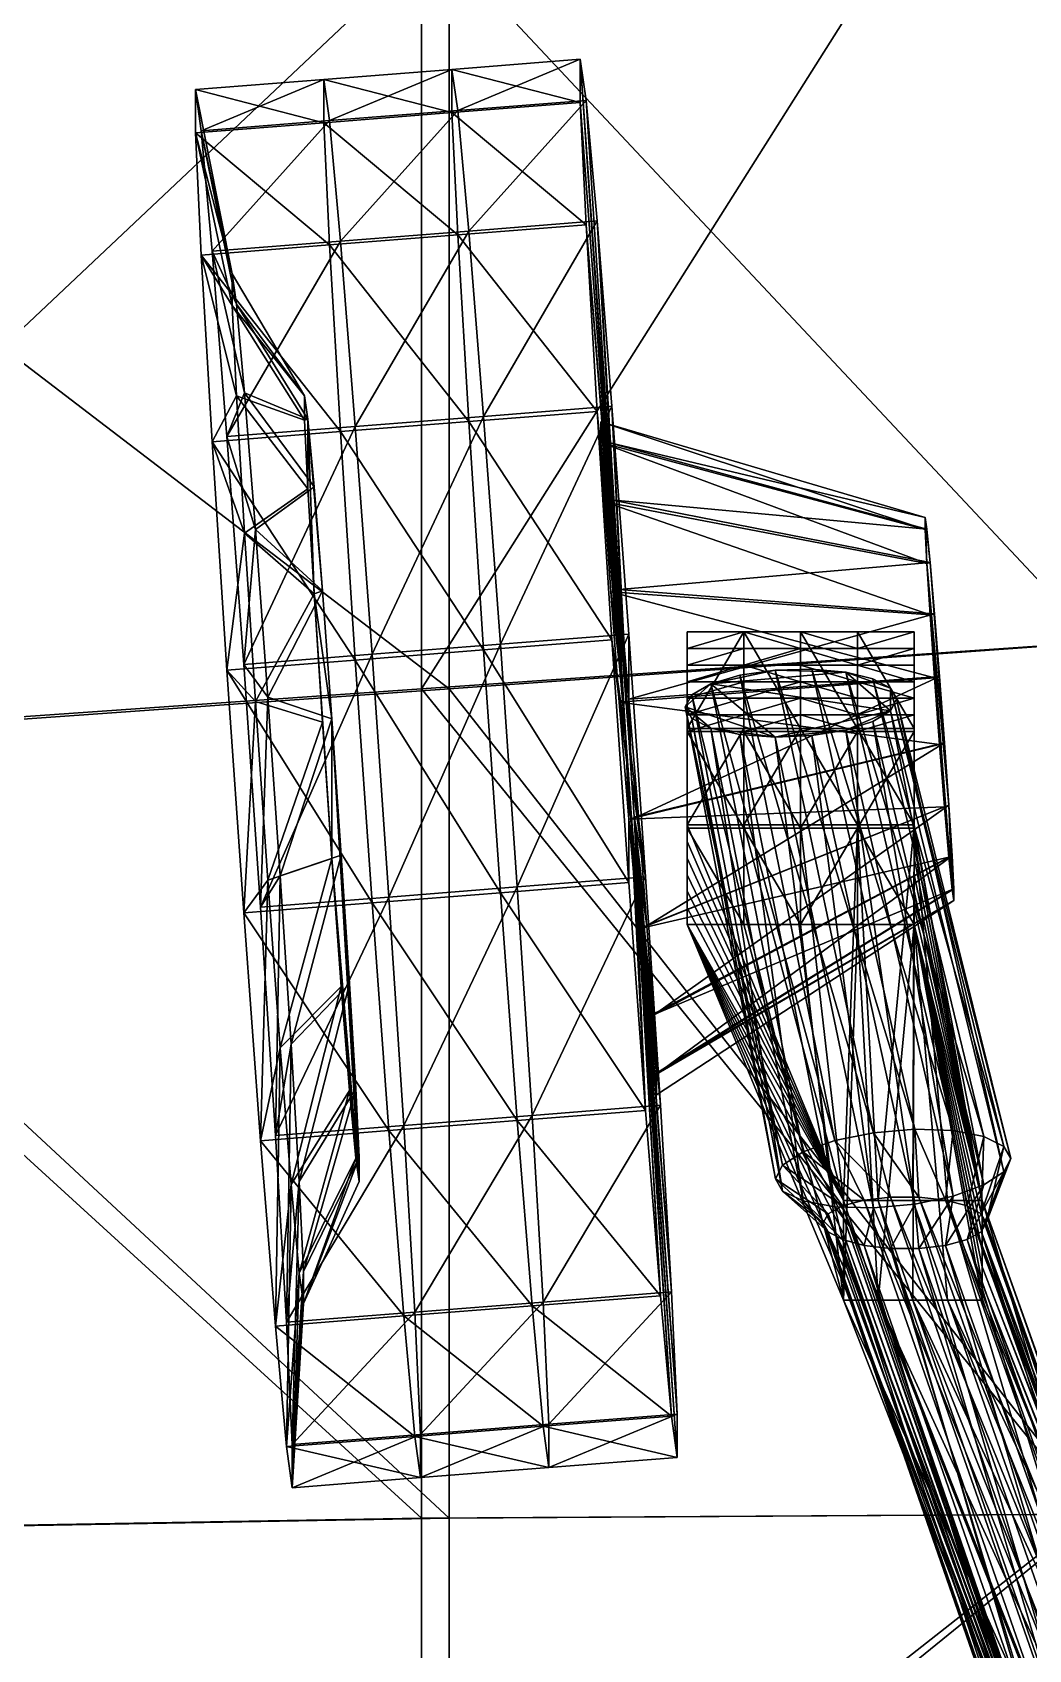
# Model space of a CAD drawing. Header units: centimetres. Extents: x -517 to 535, y -790 to 155.
# Drawn here: x -117.3 to -75.7, y -473.5 to -405.9 of the extents above; entities that cross this region are included whole.
import ezdxf

# ---------------------------------------------------------------- set-up
doc = ezdxf.new("R2010")
doc.units = ezdxf.units.CM
doc.layers.get('0').update_dxf_attribs({"color": 194, "true_color": 0x551cb1})

msp = doc.modelspace()

# ---------------------------------------------------------------- meshes
at = {"color": 176, "true_color": 0x080888}
mesh = msp.add_polyface(dxfattribs=at)
corners = [(-67.45, -354.167, 150.301), (-67.45, -349.421, 152.216), (-35.102, -347.927, 146.214), (-67.45, -349.352, 152.369), (-35.102, -347.805, 146.491), (-67.451, -349.282, 152.518), (-67.454, -353.958, 153.72), (-35.108, -352.255, 148.203), (-74.994, -392.041, 139.059), (-67.451, -368.27, 144.867), (-35.105, -365.849, 142.514), (-35.102, -352.438, 145.22), (-78.217, -349.991, 154.265), (-78.218, -354.805, 152.056), (-78.218, -369.126, 145.724), (-83.934, -384.472, 140.056), (-67.461, -368.128, 157.032), (-78.226, -354.6, 155.526), (-78.22, -349.856, 154.527), (-35.125, -365.729, 153.063), (-74.357, -390.519, 161.024), (-35.141, -389.271, 157.608), (-74.917, -392.111, 160.321), (-35.224, -390.824, 156.917), (-50.063, -392.554, 178.869), (-50.925, -392.508, 189.99), (-49.083, -350.666, 192.226), (-48.249, -350.735, 181.371), (-47.528, -392.554, 170.491), (-50.063, -392.37, 207.372), (-48.598, -392.466, 222.923), (-46.605, -355.062, 227.101), (-48.249, -350.459, 208.812), (-48.314, -416.595, 225.821), (-48.325, -367.034, 225.821), (-48.141, -367.068, 225.83), (-48.49, -416.601, 225.856), (-48.501, -367.018, 225.857), (-48.652, -416.606, 225.932), (-48.663, -367.018, 225.934), (-48.795, -416.611, 226.045), (-48.805, -367.034, 226.048), (-48.912, -416.616, 226.19), (-48.922, -367.066, 226.194), (-49, -416.62, 226.363), (-49.008, -367.112, 226.368), (-49.051, -416.623, 226.56)]
mesh.append_faces([[corners[k] for k in face] for face in [(0, 1, 2, 0), (1, 3, 4, 1), (3, 5, 4, 3), (5, 6, 7, 5), (8, 9, 10, 8), (9, 0, 11, 9), (3, 1, 12, 3), (1, 0, 13, 1), (0, 9, 14, 0), (9, 8, 15, 9), (16, 6, 17, 16), (6, 5, 18, 6), (5, 3, 12, 5), (16, 19, 7, 16), (7, 6, 16, 7), (16, 20, 21, 16), (20, 22, 23, 20), (24, 25, 26, 24), (26, 27, 24, 26), (28, 24, 27, 28), (29, 30, 31, 29), (25, 29, 32, 25), (32, 26, 25, 32), (33, 34, 35, 33), (34, 33, 36, 34), (36, 37, 34, 36), (37, 36, 38, 37), (38, 39, 37, 38), (39, 38, 40, 39), (40, 41, 39, 40), (41, 40, 42, 41), (42, 43, 41, 42), (43, 42, 44, 43), (44, 45, 43, 44), (45, 44, 46, 45)]], dxfattribs={"vtx3": -1, "color": 176})
mesh = msp.add_polyface(dxfattribs=at)
corners = [(-101.104, -433.361, 139.715), (-101.099, -402.584, 139.746), (-74.994, -392.041, 139.059), (-73.173, -431.417, 138.271), (-73.173, -467.828, 138.271), (-101.065, -387.587, 141.926), (-101.059, -373.17, 147.944), (-83.917, -370.175, 146.333), (-88.367, -381.587, 142.195), (-72.892, -467.828, 161.974), (-72.892, -431.418, 161.974), (-99.939, -433.361, 164.244), (-74.745, -393.493, 161.316), (-76.334, -392.653, 161.467), (-99.941, -402.578, 164.211), (-134.599, -406.872, 167.497), (-99.934, -373.005, 160.13), (-99.948, -387.515, 163.05), (-87.888, -381.499, 161.198), (-134.594, -378.411, 163.122), (-83.934, -384.472, 140.056), (-78.218, -369.126, 145.724), (-67.451, -368.27, 144.867), (-101.082, -392.359, 139.838), (-99.947, -393.901, 164.127), (-134.604, -398.735, 167.414), (-83.892, -386.167, 161.677), (-99.948, -390.794, 163.772), (-85.05, -383.461, 161.45), (-83.156, -382.953, 161.262), (-74.357, -390.519, 161.024), (-67.461, -368.128, 157.032), (-78.237, -368.978, 158.293), (-74.917, -392.111, 160.321), (-83.768, -384.524, 160.604), (-100.024, -392.455, 163.142)]
mesh.append_faces([[corners[k] for k in face] for face in [(0, 1, 2, 0), (2, 3, 0, 2), (4, 0, 3, 4), (5, 6, 7, 5), (7, 8, 5, 7), (9, 10, 11, 9), (12, 13, 14, 12), (10, 12, 14, 10), (10, 14, 11, 10), (11, 14, 15, 11), (16, 17, 18, 16), (17, 16, 19, 17), (20, 21, 22, 20), (23, 20, 2, 23), (2, 1, 23, 2), (20, 23, 5, 20), (5, 8, 20, 5), (14, 24, 25, 14), (26, 24, 14, 26), (14, 13, 26, 14), (18, 17, 27, 18), (27, 28, 18, 27), (29, 30, 31, 29), (18, 28, 29, 18), (18, 29, 32, 18), (12, 33, 13, 12), (26, 13, 33, 26), (33, 34, 26, 33), (26, 34, 35, 26), (35, 24, 26, 35), (34, 28, 27, 34), (27, 35, 34, 27), (33, 30, 29, 33), (29, 34, 33, 29), (28, 34, 29, 28)]], dxfattribs={"vtx3": -1, "color": 176})
mesh = msp.add_polyface(dxfattribs=at)
corners = [(-196.34, -439.013, 150.825), (-196.335, -412.474, 150.857), (-136.34, -406.876, 143.777), (-136.345, -435.814, 143.746), (-101.099, -402.584, 139.746), (-101.104, -433.361, 139.715), (-134.599, -406.872, 167.497), (-134.597, -435.814, 167.53), (-99.939, -433.361, 164.244), (-193.701, -412.335, 172.886), (-194.186, -438.936, 172.92), (-136.324, -397.263, 143.871), (-101.082, -392.359, 139.838), (-136.307, -392.616, 145.796), (-196.319, -403.658, 150.951), (-196.302, -399.481, 152.585), (-134.604, -398.735, 167.414), (-193.707, -404.981, 172.805), (-195.182, -399.437, 171.687), (-195.182, -402.217, 172.503), (-134.605, -395.791, 167.047), (-134.606, -392.551, 166.263), (-99.941, -402.578, 164.211), (-195.244, -403.944, 172.066), (-195.252, -403.794, 171.957), (-196.655, -405.297, 173.072), (-134.679, -397.368, 166.429), (-99.947, -393.901, 164.127), (-100.024, -392.455, 163.142), (-195.749, -439.014, 172.077), (-195.749, -469.406, 172.077), (-195.264, -412.477, 172.045), (-195.268, -405.148, 171.964)]
mesh.append_faces([[corners[k] for k in face] for face in [(0, 1, 2, 0), (2, 3, 0, 2), (4, 5, 3, 4), (3, 2, 4, 3), (6, 7, 8, 6), (7, 6, 9, 7), (9, 10, 7, 9), (11, 12, 4, 11), (4, 2, 11, 4), (12, 11, 13, 12), (14, 11, 2, 14), (2, 1, 14, 2), (11, 14, 15, 11), (15, 13, 11, 15), (6, 16, 17, 6), (17, 9, 6, 17), (18, 19, 20, 18), (20, 21, 18, 20), (16, 6, 22, 16), (23, 24, 25, 23), (16, 26, 24, 16), (17, 24, 23, 17), (16, 24, 17, 16), (26, 20, 19, 26), (19, 24, 26, 19), (26, 16, 27, 26), (27, 28, 26, 27), (20, 26, 28, 20), (10, 29, 30, 10), (29, 10, 9, 29), (9, 31, 29, 9), (31, 9, 17, 31), (17, 32, 31, 17), (23, 32, 17, 23)]], dxfattribs={"vtx3": -1, "color": 176})
at = {"color": 251, "true_color": 0x565656}
mesh = msp.add_polyface(dxfattribs=at)
corners = [(-104.482, -414.663, 129.074), (-103.864, -422.402, 135.632), (-109.223, -422.824, 135.708), (-99.122, -414.241, 128.998), (-98.505, -421.979, 135.556), (-104.94, -409.63, 120.257), (-99.581, -409.208, 120.181), (-105.184, -407.912, 110.244), (-99.825, -407.49, 110.168), (-105.184, -409.714, 100.243), (-99.825, -409.292, 100.166), (-104.94, -414.82, 91.459), (-99.581, -414.398, 91.383), (-104.482, -422.613, 84.953), (-99.122, -422.191, 84.877), (-93.763, -413.818, 128.922), (-93.145, -421.557, 135.48), (-94.222, -408.786, 120.105), (-94.466, -407.067, 110.092), (-94.466, -408.87, 100.09), (-94.222, -413.975, 91.307), (-93.763, -421.769, 84.801), (-92.562, -433.777, 114.458), (-92.743, -431.622, 111.863), (-92.784, -431.636, 108.484), (-92.743, -432.498, 107.002), (-93.462, -423.035, 114.99), (-93.603, -422.203, 110.152), (-80.066, -426.205, 109.803), (-93.603, -423.074, 105.318), (-80.066, -426.703, 107.041), (-93.462, -425.543, 101.074), (-79.992, -428.118, 104.62)]
mesh.append_faces([[corners[k] for k in face] for face in [(0, 1, 2, 0), (1, 0, 3, 1), (3, 4, 1, 3), (0, 5, 6, 0), (6, 3, 0, 6), (5, 7, 8, 5), (8, 6, 5, 8), (7, 9, 10, 7), (10, 8, 7, 10), (9, 11, 12, 9), (12, 10, 9, 12), (11, 13, 14, 11), (14, 12, 11, 14), (4, 3, 15, 4), (15, 16, 4, 15), (3, 6, 17, 3), (17, 15, 3, 17), (6, 8, 18, 6), (18, 17, 6, 18), (8, 10, 19, 8), (19, 18, 8, 19), (10, 12, 20, 10), (20, 19, 10, 20), (12, 14, 21, 12), (21, 20, 12, 21), (15, 22, 16, 15), (15, 17, 23, 15), (18, 23, 17, 18), (18, 19, 24, 18), (20, 24, 19, 20), (21, 25, 20, 21), (26, 27, 28, 26), (27, 29, 30, 27), (29, 31, 32, 29), (27, 26, 23, 27), (27, 24, 29, 27)]], dxfattribs={"vtx3": -1, "color": 251})
mesh = msp.add_polyface(dxfattribs=at)
corners = [(-90.009, -431.671, 108.195), (-90.009, -435.008, 114.137), (-90.009, -435.701, 113.621), (-92.443, -431.069, 138.987), (-91.74, -441.207, 139.021), (-97.1, -441.63, 139.097), (-93.145, -421.557, 135.48), (-97.802, -431.492, 139.063), (-92.443, -441.448, 81.391), (-93.145, -431.31, 81.357), (-98.505, -431.732, 81.433), (-92.443, -435.383, 115.05), (-92.324, -437.094, 115.055), (-92.562, -433.777, 114.458), (-93.763, -413.818, 128.922), (-92.666, -432.471, 113.351), (-92.743, -431.622, 111.863), (-94.466, -407.067, 110.092), (-92.784, -431.332, 110.173), (-92.784, -431.636, 108.484), (-94.222, -413.975, 91.307), (-92.743, -432.498, 107.002), (-93.763, -421.769, 84.801), (-92.666, -433.813, 105.904), (-92.562, -435.423, 105.322), (-92.443, -437.135, 105.328), (-92.439, -433.795, 124.083), (-92.037, -438.676, 124.084), (-92.843, -429.207, 122.403), (-93.198, -425.468, 119.245), (-93.462, -423.035, 114.99), (-93.603, -422.203, 110.152), (-93.462, -425.543, 101.074), (-93.603, -423.074, 105.318), (-93.198, -429.308, 97.936), (-92.843, -433.914, 96.281), (-92.439, -438.799, 96.309)]
mesh.append_faces([[corners[k] for k in face] for face in [(0, 1, 2, 0), (3, 4, 5, 3), (6, 3, 7, 6), (8, 9, 10, 8), (4, 3, 11, 4), (11, 12, 4, 11), (11, 6, 13, 11), (6, 11, 3, 6), (13, 14, 15, 13), (16, 15, 14, 16), (16, 17, 18, 16), (19, 18, 17, 19), (19, 20, 21, 19), (21, 22, 23, 21), (22, 9, 24, 22), (24, 23, 22, 24), (9, 8, 25, 9), (25, 24, 9, 25), (12, 11, 26, 12), (26, 27, 12, 26), (11, 13, 28, 11), (28, 26, 11, 28), (13, 15, 29, 13), (29, 28, 13, 29), (15, 16, 30, 15), (30, 29, 15, 30), (16, 18, 31, 16), (19, 31, 18, 19), (19, 21, 32, 19), (32, 33, 19, 32), (21, 23, 34, 21), (34, 32, 21, 34), (23, 24, 35, 23), (35, 34, 23, 35), (24, 25, 36, 24), (36, 35, 24, 36)]], dxfattribs={"vtx3": -1, "color": 251})
mesh = msp.add_polyface(dxfattribs=at)
corners = [(-109.223, -422.824, 135.708), (-109.841, -415.085, 129.151), (-104.482, -414.663, 129.074), (-110.299, -410.053, 120.333), (-104.94, -409.63, 120.257), (-110.543, -408.334, 110.32), (-105.184, -407.912, 110.244), (-110.543, -410.136, 100.319), (-105.184, -409.714, 100.243), (-110.299, -415.242, 91.535), (-104.94, -414.82, 91.459), (-109.841, -423.036, 85.029), (-104.482, -422.613, 84.953), (-105.843, -422.093, 115.988), (-105.843, -425.008, 99.81), (-105.98, -422.14, 104.744), (-105.98, -421.127, 110.363), (-105.585, -424.92, 120.941), (-105.238, -429.267, 124.624), (-108.824, -421.116, 96.513), (-108.486, -426.855, 91.722), (-109.004, -417.356, 102.981), (-109.004, -416.029, 110.346), (-108.824, -417.295, 117.719), (-108.486, -421.001, 124.212), (-108.031, -426.699, 129.041)]
mesh.append_faces([[corners[k] for k in face] for face in [(0, 1, 2, 0), (1, 3, 4, 1), (4, 2, 1, 4), (3, 5, 6, 3), (6, 4, 3, 6), (5, 7, 8, 5), (8, 6, 5, 8), (7, 9, 10, 7), (10, 8, 7, 10), (9, 11, 12, 9), (12, 10, 9, 12), (13, 14, 15, 13), (15, 16, 13, 15), (13, 17, 18, 13), (11, 9, 19, 11), (19, 20, 11, 19), (9, 7, 21, 9), (21, 19, 9, 21), (7, 5, 22, 7), (22, 21, 7, 22), (22, 3, 23, 22), (3, 22, 5, 3), (23, 1, 24, 23), (1, 23, 3, 1), (24, 0, 25, 24), (0, 24, 1, 0), (20, 19, 14, 20), (19, 21, 15, 19), (15, 14, 19, 15), (21, 22, 16, 21), (16, 15, 21, 16), (16, 23, 13, 16), (23, 16, 22, 23), (13, 24, 17, 13), (24, 13, 23, 24), (25, 17, 24, 25)]], dxfattribs={"vtx3": -1, "color": 251})
mesh = msp.add_polyface(dxfattribs=at)
corners = [(-107.818, -442.474, 139.249), (-108.52, -432.336, 139.215), (-103.161, -431.914, 139.139), (-102.459, -442.052, 139.173), (-109.223, -422.824, 135.708), (-103.864, -422.402, 135.632), (-109.841, -423.036, 85.029), (-109.223, -432.577, 81.585), (-103.864, -432.155, 81.509), (-104.482, -422.613, 84.953), (-108.52, -442.715, 81.619), (-103.161, -442.293, 81.543), (-97.802, -431.492, 139.063), (-97.1, -441.63, 139.097), (-98.505, -421.979, 135.556), (-98.505, -431.732, 81.433), (-99.122, -422.191, 84.877), (-97.802, -441.87, 81.467), (-92.443, -431.069, 138.987), (-93.145, -421.557, 135.48), (-93.145, -431.31, 81.357), (-93.763, -421.769, 84.801), (-92.443, -441.448, 81.391), (-104.844, -434.61, 126.594), (-105.585, -429.386, 96.156), (-105.238, -429.267, 124.624), (-104.844, -440.441, 94.24), (-105.843, -422.093, 115.988), (-105.843, -425.008, 99.81), (-105.238, -434.746, 94.221), (-108.486, -426.855, 91.722), (-108.031, -433.881, 89.186), (-108.031, -426.699, 129.041), (-107.514, -433.704, 131.624), (-105.585, -424.92, 120.941)]
mesh.append_faces([[corners[k] for k in face] for face in [(0, 1, 2, 0), (2, 3, 0, 2), (1, 4, 5, 1), (5, 2, 1, 5), (6, 7, 8, 6), (8, 9, 6, 8), (7, 10, 11, 7), (11, 8, 7, 11), (3, 2, 12, 3), (12, 13, 3, 12), (2, 5, 14, 2), (14, 12, 2, 14), (9, 8, 15, 9), (15, 16, 9, 15), (8, 11, 17, 8), (17, 15, 8, 17), (13, 12, 18, 13), (12, 14, 19, 12), (16, 15, 20, 16), (20, 21, 16, 20), (15, 17, 22, 15), (23, 24, 25, 23), (26, 24, 23, 26), (24, 27, 25, 24), (24, 28, 27, 24), (29, 24, 26, 29), (7, 6, 30, 7), (30, 31, 7, 30), (32, 1, 33, 32), (1, 32, 4, 1), (31, 30, 24, 31), (24, 29, 31, 24), (28, 24, 30, 28), (34, 32, 25, 34), (25, 33, 23, 25), (33, 25, 32, 33)]], dxfattribs={"vtx3": -1, "color": 251})
mesh = msp.add_polyface(dxfattribs=at)
corners = [(-81.519, -434.276, 107.7), (-81.268, -433.795, 109.09), (-81.519, -433.333, 110.486), (-82.248, -432.939, 111.734), (-83.382, -432.661, 112.691), (-89.009, -433.144, 111.921), (-80.523, -431.671, 108.195), (-80.523, -435.008, 114.137), (-80.523, -430.978, 108.71), (-80.523, -432.365, 107.68), (-80.523, -435.701, 113.621), (-80.523, -433.059, 107.165), (-80.523, -436.395, 113.106), (-82.894, -431.671, 108.195), (-82.894, -430.978, 108.71), (-85.266, -430.978, 108.71), (-82.894, -432.365, 107.68), (-85.266, -431.671, 108.195), (-82.894, -433.059, 107.165), (-85.266, -432.365, 107.68), (-82.894, -433.752, 106.649), (-85.266, -433.059, 107.165), (-80.523, -433.752, 106.649), (-82.894, -434.446, 106.134), (-82.894, -435.008, 114.137), (-79.461, -432.84, 117.724), (-79.67, -430.223, 116.781), (-79.855, -428.083, 114.99), (-79.992, -426.686, 112.566), (-80.066, -426.205, 109.803), (-80.066, -426.703, 107.041), (-79.992, -428.118, 104.62), (-79.07, -438.213, 116.755), (-79.855, -430.273, 102.836), (-79.67, -432.904, 101.905), (-92.439, -433.795, 124.083), (-92.843, -429.207, 122.403), (-93.198, -425.468, 119.245), (-93.462, -423.035, 114.99), (-93.603, -422.203, 110.152), (-93.603, -423.074, 105.318), (-93.462, -425.543, 101.074), (-93.198, -429.308, 97.936)]
mesh.append_faces([[corners[k] for k in face] for face in [(0, 1, 2, 0), (2, 3, 4, 2), (0, 2, 4, 0), (0, 4, 5, 0), (6, 7, 8, 6), (9, 10, 6, 9), (11, 12, 9, 11), (13, 14, 15, 13), (16, 13, 17, 16), (18, 16, 19, 18), (20, 18, 21, 20), (8, 13, 6, 8), (13, 8, 14, 13), (6, 16, 9, 6), (16, 6, 13, 16), (16, 18, 11, 16), (11, 9, 16, 11), (18, 20, 22, 18), (22, 11, 18, 22), (23, 22, 20, 23), (24, 15, 14, 24), (7, 14, 8, 7), (14, 7, 24, 14), (25, 26, 27, 25), (27, 28, 29, 27), (29, 30, 31, 29), (27, 29, 31, 27), (32, 27, 31, 32), (31, 33, 34, 31), (26, 25, 35, 26), (27, 26, 36, 27), (28, 27, 37, 28), (29, 28, 38, 29), (30, 29, 39, 30), (31, 30, 40, 31), (33, 31, 41, 33), (34, 33, 42, 34)]], dxfattribs={"vtx3": -1, "color": 251})
mesh = msp.add_polyface(dxfattribs=at)
corners = [(-83.382, -432.661, 112.691), (-84.798, -432.533, 113.237), (-86.334, -432.576, 113.292), (-87.8, -432.787, 112.838), (-89.009, -433.144, 111.921), (-89.804, -433.603, 110.654), (-90.081, -434.107, 109.195), (-90.009, -435.008, 114.137), (-90.009, -431.671, 108.195), (-90.009, -430.978, 108.71), (-90.009, -435.701, 113.621), (-90.009, -432.365, 107.68), (-87.637, -430.978, 108.71), (-87.637, -431.671, 108.195), (-87.637, -432.365, 107.68), (-90.009, -433.059, 107.165), (-87.637, -433.059, 107.165), (-90.009, -433.752, 106.649), (-87.637, -433.752, 106.649), (-85.266, -431.671, 108.195), (-85.266, -430.978, 108.71), (-85.266, -432.365, 107.68), (-85.266, -433.059, 107.165), (-85.266, -433.752, 106.649), (-82.894, -431.671, 108.195), (-82.894, -432.365, 107.68), (-82.894, -433.059, 107.165), (-82.894, -433.752, 106.649), (-87.637, -435.008, 114.137), (-85.266, -435.008, 114.137), (-82.894, -435.008, 114.137), (-92.439, -433.795, 124.083), (-92.843, -429.207, 122.403), (-79.67, -430.223, 116.781), (-93.198, -425.468, 119.245), (-79.855, -428.083, 114.99), (-93.462, -423.035, 114.99), (-79.992, -426.686, 112.566), (-93.462, -425.543, 101.074), (-93.198, -429.308, 97.936), (-79.855, -430.273, 102.836), (-92.843, -433.914, 96.281), (-79.67, -432.904, 101.905)]
mesh.append_faces([[corners[k] for k in face] for face in [(0, 1, 2, 0), (2, 3, 4, 2), (0, 2, 4, 0), (4, 5, 6, 4), (7, 8, 9, 7), (10, 11, 8, 10), (12, 8, 13, 12), (8, 12, 9, 8), (13, 11, 14, 13), (11, 13, 8, 11), (14, 15, 16, 14), (15, 14, 11, 15), (16, 17, 18, 16), (17, 16, 15, 17), (12, 13, 19, 12), (19, 20, 12, 19), (19, 14, 21, 19), (14, 19, 13, 14), (14, 16, 22, 14), (22, 21, 14, 22), (22, 18, 23, 22), (18, 22, 16, 18), (20, 19, 24, 20), (19, 21, 25, 19), (21, 22, 26, 21), (22, 23, 27, 22), (7, 9, 12, 7), (12, 28, 7, 12), (29, 12, 20, 29), (12, 29, 28, 12), (20, 30, 29, 20), (31, 32, 33, 31), (32, 34, 35, 32), (34, 36, 37, 34), (38, 39, 40, 38), (39, 41, 42, 39)]], dxfattribs={"vtx3": -1, "color": 251})
mesh = msp.add_polyface(dxfattribs=at)
corners = [(-86.334, -432.576, 113.292), (-84.798, -432.533, 113.237), (-80.498, -451.748, 120.31), (-83.382, -432.661, 112.691), (-78.896, -451.807, 119.685), (-83.382, -435.081, 105.539), (-82.248, -434.721, 106.469), (-81.519, -434.276, 107.7), (-86.334, -435.378, 105.01), (-80.523, -435.008, 114.137), (-80.523, -431.671, 108.195), (-80.523, -435.701, 113.621), (-80.523, -432.365, 107.68), (-80.523, -436.395, 113.106), (-80.523, -433.059, 107.165), (-80.523, -437.089, 112.591), (-80.523, -433.752, 106.649), (-80.523, -437.782, 112.076), (-80.523, -434.446, 106.134), (-80.523, -438.476, 111.561), (-80.523, -435.139, 105.619), (-80.523, -439.732, 119.048), (-80.523, -440.425, 118.533), (-85.266, -433.752, 106.649), (-85.266, -434.446, 106.134), (-82.894, -434.446, 106.134), (-82.894, -433.752, 106.649), (-85.266, -435.139, 105.619), (-82.894, -435.139, 105.619), (-85.266, -439.17, 111.046), (-82.894, -439.17, 111.046), (-80.523, -439.17, 111.046), (-82.894, -439.038, 119.563), (-85.266, -435.008, 114.137), (-82.894, -435.008, 114.137), (-85.266, -439.038, 119.563), (-80.523, -439.038, 119.563), (-79.07, -438.213, 116.755), (-79.252, -435.615, 117.713), (-79.461, -432.84, 117.724), (-79.855, -428.083, 114.99), (-78.935, -441.741, 107.128), (-79.992, -428.118, 104.62), (-79.67, -432.904, 101.905), (-79.461, -435.685, 101.934), (-79.252, -438.281, 102.913), (-92.037, -438.676, 124.084), (-92.843, -433.914, 96.281)]
mesh.append_faces([[corners[k] for k in face] for face in [(0, 1, 2, 0), (1, 3, 4, 1), (5, 6, 7, 5), (8, 5, 7, 8), (9, 10, 11, 9), (11, 12, 13, 11), (13, 14, 15, 13), (15, 16, 17, 15), (16, 15, 14, 16), (17, 18, 19, 17), (18, 17, 16, 18), (20, 19, 18, 20), (9, 11, 21, 9), (11, 13, 22, 11), (23, 24, 25, 23), (25, 26, 23, 25), (24, 27, 28, 24), (28, 25, 24, 28), (16, 25, 18, 16), (18, 28, 20, 18), (28, 18, 25, 28), (28, 29, 30, 28), (29, 28, 27, 29), (20, 30, 31, 20), (30, 20, 28, 30), (32, 33, 34, 32), (33, 32, 35, 33), (36, 34, 9, 36), (34, 36, 32, 34), (37, 38, 39, 37), (37, 39, 40, 37), (41, 37, 42, 41), (41, 42, 43, 41), (44, 45, 43, 44), (39, 38, 46, 39), (44, 43, 47, 44)]], dxfattribs={"vtx3": -1, "color": 251})
at = {"color": 176, "true_color": 0x080888}
mesh = msp.add_polyface(dxfattribs=at)
corners = [(-101.162, -508.719, 140.318), (-101.335, -534.797, 142.127), (-136.542, -533.979, 145.973), (-136.394, -508.514, 144.303), (-73.227, -509.936, 138.852), (-101.104, -489.781, 139.715), (-136.345, -489.781, 143.746), (-136.345, -468.606, 143.746), (-101.104, -467.993, 139.715), (-73.173, -467.828, 138.271), (-73.173, -490.382, 138.271), (-35.108, -492.185, 138.953), (-35.108, -468.375, 138.953), (-136.345, -435.814, 143.746), (-101.104, -433.361, 139.715), (-99.988, -534.797, 163.334), (-99.951, -508.719, 164.016), (-134.602, -508.514, 167.28), (-134.617, -533.979, 166.529), (-99.939, -489.781, 164.244), (-72.905, -509.934, 161.753), (-72.892, -490.382, 161.974), (-72.892, -467.828, 161.974), (-99.939, -467.993, 164.244), (-134.597, -468.606, 167.53), (-135.083, -489.781, 167.53), (-99.939, -433.361, 164.244), (-134.597, -435.814, 167.53), (-35.155, -513.38, 159.264), (-72.945, -537.34, 161.093), (-35.147, -492.183, 159.497), (-35.147, -468.374, 159.497), (-72.892, -431.418, 161.974)]
mesh.append_faces([[corners[k] for k in face] for face in [(0, 1, 2, 0), (2, 3, 0, 2), (1, 0, 4, 1), (5, 0, 3, 5), (3, 6, 5, 3), (7, 5, 6, 7), (5, 7, 8, 5), (5, 8, 9, 5), (9, 10, 5, 9), (0, 5, 10, 0), (10, 4, 0, 10), (4, 10, 11, 4), (10, 9, 12, 10), (13, 8, 7, 13), (8, 13, 14, 8), (14, 9, 8, 14), (15, 16, 17, 15), (17, 18, 15, 17), (19, 16, 20, 19), (20, 21, 19, 20), (22, 19, 21, 22), (19, 22, 23, 19), (19, 23, 24, 19), (24, 25, 19, 24), (16, 19, 25, 16), (25, 17, 16, 25), (26, 23, 22, 26), (23, 26, 27, 23), (27, 24, 23, 27), (28, 20, 29, 28), (21, 30, 31, 21), (31, 22, 21, 31), (30, 21, 20, 30), (20, 28, 30, 20), (31, 32, 22, 31)]], dxfattribs={"vtx3": -1, "color": 176})
at = {"color": 251, "true_color": 0x565656}
mesh = msp.add_polyface(dxfattribs=at)
corners = [(-97.1, -451.383, 84.974), (-97.802, -441.87, 81.467), (-103.161, -442.293, 81.543), (-101.841, -451.593, 135.729), (-102.459, -442.052, 139.173), (-97.1, -441.63, 139.097), (-96.482, -451.171, 135.653), (-91.74, -450.96, 84.898), (-92.443, -441.448, 81.391), (-91.74, -441.207, 139.021), (-91.123, -450.749, 135.577), (-104.102, -445.665, 124.679), (-103.707, -452.911, 116.09), (-104.449, -440.305, 126.613), (-104.844, -434.61, 126.594), (-103.707, -453.924, 110.472), (-104.844, -440.441, 94.24), (-107.514, -441.347, 89.21), (-106.997, -448.352, 91.793), (-107.818, -452.227, 85.126), (-108.52, -442.715, 81.619), (-109.223, -432.577, 81.585), (-108.031, -433.881, 89.186), (-107.514, -433.704, 131.624), (-107.818, -442.474, 139.249), (-106.997, -441.17, 131.649), (-108.52, -432.336, 139.215), (-107.2, -452.015, 135.805), (-106.542, -448.196, 129.113), (-104.449, -445.784, 96.21), (-105.238, -434.746, 94.221), (-92.443, -437.135, 105.328), (-92.324, -438.74, 105.92), (-92.22, -440.046, 107.027), (-92.22, -438.704, 114.474), (-92.324, -437.094, 115.055), (-92.037, -443.374, 98.011), (-92.439, -438.799, 96.309), (-91.684, -447.087, 101.178), (-92.143, -440.896, 108.515), (-91.422, -449.495, 105.425), (-92.102, -440.882, 111.893), (-92.143, -440.02, 113.376), (-91.422, -447, 119.274), (-91.684, -443.261, 122.412), (-92.037, -438.676, 124.084)]
mesh.append_faces([[corners[k] for k in face] for face in [(0, 1, 2, 0), (3, 4, 5, 3), (5, 6, 3, 5), (1, 0, 7, 1), (7, 8, 1, 7), (6, 5, 9, 6), (9, 10, 6, 9), (11, 12, 13, 11), (14, 13, 15, 14), (16, 14, 15, 16), (17, 18, 19, 17), (20, 21, 22, 20), (22, 17, 20, 22), (23, 24, 25, 23), (24, 23, 26, 24), (25, 27, 28, 25), (18, 17, 16, 18), (16, 29, 18, 16), (17, 22, 30, 17), (30, 16, 17, 30), (14, 25, 13, 14), (25, 14, 23, 25), (13, 28, 11, 13), (28, 13, 25, 28), (31, 7, 32, 31), (7, 31, 8, 7), (33, 32, 7, 33), (34, 9, 35, 34), (31, 32, 36, 31), (36, 37, 31, 36), (32, 33, 38, 32), (33, 39, 40, 33), (41, 42, 43, 41), (42, 34, 44, 42), (34, 35, 45, 34), (45, 44, 34, 45)]], dxfattribs={"vtx3": -1, "color": 251})
mesh = msp.add_polyface(dxfattribs=at)
corners = [(-87.8, -432.787, 112.838), (-86.334, -432.576, 113.292), (-82.219, -451.892, 120.378), (-89.009, -434.997, 106.445), (-87.8, -435.27, 105.5), (-86.334, -435.378, 105.01), (-84.798, -435.311, 105.028), (-83.382, -435.081, 105.539), (-81.519, -434.276, 107.7), (-89.009, -433.144, 111.921), (-90.081, -434.107, 109.195), (-89.804, -434.593, 107.73), (-90.009, -432.365, 107.68), (-90.009, -435.701, 113.621), (-90.009, -436.395, 113.106), (-90.009, -433.059, 107.165), (-90.009, -437.089, 112.591), (-90.009, -433.752, 106.649), (-90.009, -437.782, 112.076), (-90.009, -434.446, 106.134), (-90.009, -438.476, 111.561), (-90.009, -435.139, 105.619), (-90.009, -439.17, 111.046), (-90.009, -435.008, 114.137), (-90.009, -439.038, 119.563), (-90.009, -439.732, 119.048), (-87.637, -433.752, 106.649), (-87.637, -434.446, 106.134), (-87.637, -435.139, 105.619), (-85.266, -433.752, 106.649), (-85.266, -434.446, 106.134), (-85.266, -435.139, 105.619), (-87.637, -439.17, 111.046), (-85.266, -439.17, 111.046), (-87.637, -435.008, 114.137), (-87.637, -439.038, 119.563), (-85.266, -435.008, 114.137), (-85.266, -439.038, 119.563), (-92.037, -438.676, 124.084), (-92.439, -433.795, 124.083), (-79.461, -432.84, 117.724), (-92.843, -433.914, 96.281), (-92.439, -438.799, 96.309), (-79.461, -435.685, 101.934)]
mesh.append_faces([[corners[k] for k in face] for face in [(0, 1, 2, 0), (3, 4, 5, 3), (5, 6, 7, 5), (5, 8, 9, 5), (5, 9, 10, 5), (3, 5, 10, 3), (11, 3, 10, 11), (12, 13, 14, 12), (15, 14, 16, 15), (14, 15, 12, 14), (17, 16, 18, 17), (16, 17, 15, 16), (19, 18, 20, 19), (18, 19, 17, 18), (21, 20, 22, 21), (20, 21, 19, 20), (23, 24, 25, 23), (25, 13, 23, 25), (26, 19, 27, 26), (19, 26, 17, 19), (27, 21, 28, 27), (21, 27, 19, 21), (29, 27, 30, 29), (27, 29, 26, 27), (30, 28, 31, 30), (28, 30, 27, 28), (21, 22, 32, 21), (32, 28, 21, 32), (28, 32, 33, 28), (33, 31, 28, 33), (24, 23, 34, 24), (34, 35, 24, 34), (35, 34, 36, 35), (36, 37, 35, 36), (38, 39, 40, 38), (41, 42, 43, 41)]], dxfattribs={"vtx3": -1, "color": 251})
mesh = msp.add_polyface(dxfattribs=at)
corners = [(-83.382, -432.661, 112.691), (-82.248, -432.939, 111.734), (-77.609, -452.057, 118.591), (-81.519, -433.333, 110.486), (-76.779, -452.463, 117.166), (-81.268, -433.795, 109.09), (-76.493, -452.974, 115.579), (-81.519, -434.276, 107.7), (-76.779, -453.531, 114.008), (-82.248, -434.721, 106.469), (-77.609, -454.074, 112.629), (-83.382, -435.081, 105.539), (-78.896, -454.54, 111.608), (-84.798, -435.311, 105.028), (-80.498, -454.873, 111.076), (-86.334, -435.378, 105.01), (-82.219, -455.028, 111.109), (-87.8, -435.27, 105.5), (-83.843, -454.982, 111.711), (-80.523, -438.476, 111.561), (-80.523, -435.139, 105.619), (-80.523, -439.17, 111.046), (-80.523, -439.732, 119.048), (-80.523, -439.038, 119.563), (-80.523, -435.008, 114.137), (-80.523, -440.425, 118.533), (-80.523, -435.701, 113.621), (-80.523, -437.089, 112.591), (-80.523, -441.119, 118.018), (-80.523, -436.395, 113.106), (-80.523, -437.782, 112.076), (-80.523, -441.812, 117.503), (-80.523, -442.506, 116.988), (-80.523, -443.2, 116.473), (-85.266, -443.2, 116.473), (-85.266, -439.17, 111.046), (-87.637, -439.17, 111.046), (-82.894, -439.17, 111.046), (-82.894, -443.2, 116.473), (-82.029, -454.724, 129.331), (-82.894, -439.038, 119.563), (-79.252, -438.281, 102.913), (-79.07, -440.382, 104.718), (-78.935, -441.741, 107.128), (-79.07, -438.213, 116.755), (-78.864, -442.201, 109.855), (-78.864, -441.711, 112.576), (-78.935, -440.328, 114.971), (-79.67, -432.904, 101.905), (-79.461, -435.685, 101.934), (-92.439, -438.799, 96.309), (-92.037, -443.374, 98.011), (-91.684, -447.087, 101.178), (-91.283, -449.448, 115.047), (-91.422, -447, 119.274), (-79.252, -435.615, 117.713), (-91.684, -443.261, 122.412)]
mesh.append_faces([[corners[k] for k in face] for face in [(0, 1, 2, 0), (1, 3, 4, 1), (3, 5, 6, 3), (5, 7, 8, 5), (7, 9, 10, 7), (9, 11, 12, 9), (11, 13, 14, 11), (13, 15, 16, 13), (15, 17, 18, 15), (19, 20, 21, 19), (22, 23, 24, 22), (25, 22, 26, 25), (25, 27, 28, 25), (27, 25, 29, 27), (27, 30, 31, 27), (31, 28, 27, 31), (30, 19, 32, 30), (32, 31, 30, 32), (19, 21, 33, 19), (33, 32, 19, 33), (34, 35, 36, 34), (37, 34, 38, 37), (34, 37, 35, 34), (37, 38, 33, 37), (33, 21, 37, 33), (23, 39, 40, 23), (41, 42, 43, 41), (44, 45, 46, 44), (46, 47, 44, 46), (43, 45, 44, 43), (41, 43, 48, 41), (41, 49, 50, 41), (42, 41, 51, 42), (43, 42, 52, 43), (47, 46, 53, 47), (44, 47, 54, 44), (55, 44, 56, 55)]], dxfattribs={"vtx3": -1, "color": 251})
mesh = msp.add_polyface(dxfattribs=at)
corners = [(-90.081, -434.107, 109.195), (-89.804, -433.603, 110.654), (-86.023, -453.246, 117.464), (-89.009, -433.144, 111.921), (-85.164, -452.692, 118.857), (-87.8, -432.787, 112.838), (-83.843, -452.221, 119.872), (-87.8, -435.27, 105.5), (-89.009, -434.997, 106.445), (-85.164, -454.741, 112.804), (-89.804, -434.593, 107.73), (-86.023, -454.335, 114.247), (-86.32, -453.816, 115.864), (-90.009, -435.701, 113.621), (-90.009, -439.732, 119.048), (-90.009, -440.425, 118.533), (-90.009, -436.395, 113.106), (-90.009, -441.119, 118.018), (-90.009, -437.089, 112.591), (-90.009, -441.812, 117.503), (-90.009, -437.782, 112.076), (-90.009, -442.506, 116.988), (-90.009, -438.476, 111.561), (-90.009, -443.2, 116.473), (-90.009, -439.17, 111.046), (-87.637, -443.2, 116.473), (-87.637, -439.17, 111.046), (-85.266, -443.2, 116.473), (-92.143, -440.896, 108.515), (-92.22, -440.046, 107.027), (-91.123, -458.699, 91.456), (-92.102, -441.186, 110.205), (-90.664, -463.731, 100.273), (-92.143, -440.02, 113.376), (-92.102, -440.882, 111.893), (-90.42, -463.648, 120.288), (-92.22, -438.704, 114.474), (-90.664, -458.542, 129.071), (-91.74, -441.207, 139.021), (-91.123, -450.749, 135.577), (-92.439, -438.799, 96.309), (-92.037, -443.374, 98.011), (-79.252, -438.281, 102.913), (-91.684, -447.087, 101.178), (-79.07, -440.382, 104.718), (-91.422, -449.495, 105.425), (-78.935, -441.741, 107.128), (-91.283, -449.448, 115.047), (-91.422, -447, 119.274), (-78.935, -440.328, 114.971), (-91.684, -443.261, 122.412), (-79.07, -438.213, 116.755), (-92.037, -438.676, 124.084), (-79.252, -435.615, 117.713), (-92.324, -438.74, 105.92), (-91.283, -450.314, 110.24)]
mesh.append_faces([[corners[k] for k in face] for face in [(0, 1, 2, 0), (1, 3, 4, 1), (3, 5, 6, 3), (7, 8, 9, 7), (8, 10, 11, 8), (10, 0, 12, 10), (13, 14, 15, 13), (15, 16, 13, 15), (16, 15, 17, 16), (17, 18, 16, 17), (18, 17, 19, 18), (19, 20, 18, 19), (20, 19, 21, 20), (21, 22, 20, 21), (22, 21, 23, 22), (23, 24, 22, 23), (24, 23, 25, 24), (25, 26, 24, 25), (26, 25, 27, 26), (28, 29, 30, 28), (31, 28, 32, 31), (33, 34, 35, 33), (36, 33, 37, 36), (38, 36, 39, 38), (40, 41, 42, 40), (41, 43, 44, 41), (43, 45, 46, 43), (47, 48, 49, 47), (48, 50, 51, 48), (50, 52, 53, 50), (43, 41, 54, 43), (45, 43, 29, 45), (28, 31, 55, 28), (34, 55, 31, 34), (48, 47, 34, 48), (50, 48, 33, 50)]], dxfattribs={"vtx3": -1, "color": 251})
mesh = msp.add_polyface(dxfattribs=at)
corners = [(-85.164, -452.692, 118.857), (-86.023, -453.246, 117.464), (-89.804, -433.603, 110.654), (-83.843, -452.221, 119.872), (-89.009, -433.144, 111.921), (-82.219, -451.892, 120.378), (-87.8, -432.787, 112.838), (-80.498, -451.748, 120.31), (-86.334, -432.576, 113.292), (-78.896, -451.807, 119.685), (-84.798, -432.533, 113.237), (-77.609, -452.057, 118.591), (-83.382, -432.661, 112.691), (-76.779, -452.463, 117.166), (-82.248, -432.939, 111.734), (-76.493, -452.974, 115.579), (-81.519, -433.333, 110.486), (-76.779, -453.531, 114.008), (-81.268, -433.795, 109.09), (-77.609, -454.074, 112.629), (-81.519, -434.276, 107.7), (-78.896, -454.54, 111.608), (-82.248, -434.721, 106.469), (-80.498, -454.873, 111.076), (-83.382, -435.081, 105.539), (-82.219, -455.028, 111.109), (-84.798, -435.311, 105.028), (-83.843, -454.982, 111.711), (-86.334, -435.378, 105.01), (-85.164, -454.741, 112.804), (-87.8, -435.27, 105.5), (-86.023, -454.335, 114.247), (-89.009, -434.997, 106.445), (-83.477, -454.724, 129.331), (-90.009, -440.425, 118.533), (-90.009, -439.732, 119.048), (-90.009, -443.2, 116.473), (-83.477, -456.111, 128.301), (-83.477, -456.805, 127.786), (-90.009, -441.119, 118.018), (-83.477, -457.499, 127.271), (-90.009, -441.812, 117.503), (-90.009, -442.506, 116.988), (-77.684, -454.724, 129.331), (-80.523, -439.732, 119.048), (-80.523, -440.425, 118.533), (-80.523, -439.038, 119.563), (-80.523, -441.812, 117.503), (-80.523, -441.119, 118.018), (-80.523, -442.506, 116.988), (-80.523, -443.2, 116.473), (-77.684, -456.111, 128.301), (-77.684, -455.418, 128.816), (-90.009, -439.038, 119.563), (-87.637, -439.038, 119.563), (-85.266, -439.038, 119.563), (-82.894, -439.038, 119.563), (-79.132, -454.724, 129.331), (-78.864, -442.201, 109.855), (-78.935, -441.741, 107.128), (-91.422, -449.495, 105.425), (-91.283, -449.448, 115.047), (-78.864, -441.711, 112.576)]
mesh.append_faces([[corners[k] for k in face] for face in [(0, 1, 2, 0), (3, 0, 4, 3), (5, 3, 6, 5), (7, 5, 8, 7), (9, 7, 10, 9), (11, 9, 12, 11), (13, 11, 14, 13), (15, 13, 16, 15), (17, 15, 18, 17), (19, 17, 20, 19), (21, 19, 22, 21), (23, 21, 24, 23), (25, 23, 26, 25), (27, 25, 28, 27), (29, 27, 30, 29), (31, 29, 32, 31), (33, 34, 35, 33), (36, 37, 38, 36), (33, 39, 34, 33), (36, 38, 40, 36), (33, 41, 39, 33), (33, 42, 41, 33), (33, 36, 42, 33), (43, 44, 45, 43), (44, 43, 46, 44), (47, 43, 48, 47), (45, 48, 43, 45), (49, 50, 43, 49), (43, 47, 49, 43), (50, 51, 52, 50), (33, 53, 54, 33), (54, 55, 33, 54), (56, 33, 55, 56), (46, 43, 57, 46), (58, 59, 60, 58), (58, 61, 62, 58)]], dxfattribs={"vtx3": -1, "color": 251})
mesh = msp.add_polyface(dxfattribs=at)
corners = [(-86.023, -453.246, 117.464), (-86.32, -453.816, 115.864), (-90.081, -434.107, 109.195), (-86.023, -454.335, 114.247), (-89.804, -434.593, 107.73), (-90.009, -443.2, 116.473), (-83.477, -454.724, 129.331), (-83.477, -455.418, 128.816), (-90.009, -439.732, 119.048), (-90.009, -439.038, 119.563), (-83.477, -456.111, 128.301), (-101.382, -464.576, 100.425), (-101.841, -459.544, 91.608), (-107.2, -459.966, 91.684), (-101.382, -459.387, 129.223), (-101.138, -464.492, 120.44), (-106.498, -464.915, 120.516), (-101.841, -451.593, 135.729), (-106.742, -459.809, 129.299), (-103.161, -442.293, 81.543), (-102.459, -451.805, 85.05), (-97.1, -451.383, 84.974), (-96.482, -459.121, 91.532), (-96.023, -464.154, 100.349), (-96.023, -458.964, 129.147), (-95.779, -464.07, 120.364), (-96.482, -451.171, 135.653), (-91.123, -458.699, 91.456), (-91.74, -450.96, 84.898), (-90.664, -463.731, 100.273), (-90.664, -458.542, 129.071), (-90.42, -463.648, 120.288), (-91.123, -450.749, 135.577), (-92.22, -440.046, 107.027), (-92.143, -440.896, 108.515), (-90.42, -465.45, 110.286), (-92.102, -441.186, 110.205), (-92.102, -440.882, 111.893), (-92.143, -440.02, 113.376), (-92.22, -438.704, 114.474), (-91.422, -449.495, 105.425), (-91.283, -450.314, 110.24), (-78.864, -442.201, 109.855), (-91.283, -449.448, 115.047)]
mesh.append_faces([[corners[k] for k in face] for face in [(0, 1, 2, 0), (1, 3, 4, 1), (5, 6, 7, 5), (6, 8, 9, 6), (5, 7, 10, 5), (11, 12, 13, 11), (14, 15, 16, 14), (17, 14, 18, 17), (19, 20, 21, 19), (20, 12, 22, 20), (22, 21, 20, 22), (12, 11, 23, 12), (23, 22, 12, 23), (15, 14, 24, 15), (24, 25, 15, 24), (14, 17, 26, 14), (26, 24, 14, 26), (21, 22, 27, 21), (27, 28, 21, 27), (22, 23, 29, 22), (29, 27, 22, 29), (25, 24, 30, 25), (30, 31, 25, 30), (24, 26, 32, 24), (32, 30, 24, 32), (28, 27, 33, 28), (27, 29, 34, 27), (29, 35, 36, 29), (35, 31, 37, 35), (37, 36, 35, 37), (31, 30, 38, 31), (30, 32, 39, 30), (40, 41, 42, 40), (43, 42, 41, 43), (41, 40, 34, 41), (41, 37, 43, 41)]], dxfattribs={"vtx3": -1, "color": 251})
mesh = msp.add_polyface(dxfattribs=at)
corners = [(-86.32, -453.816, 115.864), (-86.023, -453.246, 117.464), (-84.115, -455.28, 117.587), (-86.023, -454.335, 114.247), (-84.32, -455.653, 116.486), (-76.779, -453.531, 114.008), (-77.609, -454.074, 112.629), (-78.314, -456.354, 114.415), (-76.493, -452.974, 115.579), (-77.724, -456.026, 115.384), (-76.779, -452.463, 117.166), (-77.518, -455.653, 116.486), (-77.724, -455.28, 117.587), (-78.314, -454.952, 118.556), (-77.609, -452.057, 118.591), (-79.219, -454.709, 119.275), (-78.896, -451.807, 119.685), (-80.329, -454.58, 119.658), (-80.498, -451.748, 120.31), (-81.51, -454.58, 119.658), (-82.219, -451.892, 120.378), (-82.619, -454.709, 119.275), (-83.843, -452.221, 119.872), (-83.524, -454.952, 118.556), (-85.164, -452.692, 118.857), (-90.009, -443.2, 116.473), (-83.477, -457.499, 127.271), (-83.477, -458.192, 126.756), (-83.477, -458.886, 126.241), (-77.684, -455.418, 128.816), (-77.684, -454.724, 129.331), (-80.523, -443.2, 116.473), (-77.684, -457.499, 127.271), (-77.684, -456.805, 127.786), (-77.684, -456.111, 128.301), (-77.684, -458.192, 126.756), (-82.894, -443.2, 116.473), (-82.029, -458.886, 126.241), (-87.637, -443.2, 116.473), (-80.58, -458.886, 126.241), (-85.266, -443.2, 116.473), (-79.132, -458.886, 126.241), (-77.684, -458.886, 126.241), (-83.477, -454.724, 129.331), (-82.894, -439.038, 119.563), (-82.029, -454.724, 129.331), (-80.523, -439.038, 119.563), (-80.58, -454.724, 129.331), (-79.132, -454.724, 129.331)]
mesh.append_faces([[corners[k] for k in face] for face in [(0, 1, 2, 0), (3, 0, 4, 3), (5, 6, 7, 5), (8, 5, 9, 8), (10, 8, 11, 10), (12, 13, 14, 12), (14, 10, 12, 14), (13, 15, 16, 13), (16, 14, 13, 16), (15, 17, 18, 15), (18, 16, 15, 18), (17, 19, 20, 17), (20, 18, 17, 20), (19, 21, 22, 19), (22, 20, 19, 22), (21, 23, 24, 21), (24, 22, 21, 24), (23, 2, 1, 23), (1, 24, 23, 1), (25, 26, 27, 25), (25, 27, 28, 25), (29, 30, 31, 29), (32, 33, 31, 32), (34, 31, 33, 34), (31, 35, 32, 31), (36, 28, 37, 36), (28, 38, 25, 28), (31, 37, 39, 31), (28, 40, 38, 28), (31, 39, 41, 31), (28, 36, 40, 28), (31, 41, 42, 31), (37, 31, 36, 37), (43, 44, 45, 43), (45, 46, 47, 45), (48, 47, 46, 48)]], dxfattribs={"vtx3": -1, "color": 251})
mesh = msp.add_polyface(dxfattribs=at)
corners = [(-108.52, -442.715, 81.619), (-107.818, -452.227, 85.126), (-102.459, -451.805, 85.05), (-103.161, -442.293, 81.543), (-107.2, -459.966, 91.684), (-101.841, -459.544, 91.608), (-106.742, -459.809, 129.299), (-107.2, -452.015, 135.805), (-101.841, -451.593, 135.729), (-107.818, -442.474, 139.249), (-102.459, -442.052, 139.173), (-103.707, -452.911, 116.09), (-104.102, -445.665, 124.679), (-103.845, -450.043, 121.024), (-103.707, -453.924, 110.472), (-104.449, -440.305, 126.613), (-103.845, -452.958, 104.847), (-104.449, -445.784, 96.21), (-104.844, -440.441, 94.24), (-104.102, -450.131, 99.894), (-107.514, -441.347, 89.21), (-106.997, -441.17, 131.649), (-106.542, -448.196, 129.113), (-106.204, -453.935, 124.322), (-106.498, -464.915, 120.516), (-106.024, -457.695, 117.854), (-106.498, -466.717, 110.514), (-106.024, -459.022, 110.489), (-106.204, -457.756, 103.115), (-106.742, -464.998, 100.501), (-106.542, -454.05, 96.622), (-106.997, -448.352, 91.793)]
mesh.append_faces([[corners[k] for k in face] for face in [(0, 1, 2, 0), (2, 3, 0, 2), (1, 4, 5, 1), (5, 2, 1, 5), (6, 7, 8, 6), (7, 9, 10, 7), (10, 8, 7, 10), (11, 12, 13, 11), (11, 14, 15, 11), (16, 17, 18, 16), (17, 16, 19, 17), (14, 16, 18, 14), (1, 0, 20, 1), (7, 21, 9, 7), (22, 6, 23, 22), (6, 22, 7, 6), (23, 24, 25, 23), (24, 23, 6, 24), (25, 26, 27, 25), (28, 27, 26, 28), (29, 4, 30, 29), (30, 28, 29, 30), (4, 1, 31, 4), (31, 30, 4, 31), (12, 23, 13, 12), (23, 12, 22, 23), (13, 25, 11, 13), (25, 13, 23, 25), (11, 27, 14, 11), (27, 11, 25, 27), (27, 28, 16, 27), (16, 14, 27, 16), (28, 30, 19, 28), (19, 16, 28, 19), (30, 31, 17, 30), (17, 19, 30, 17)]], dxfattribs={"vtx3": -1, "color": 251})
mesh = msp.add_polyface(dxfattribs=at)
corners = [(-84.32, -455.653, 116.486), (-84.115, -455.28, 117.587), (-76.289, -477.84, 125.323), (-83.524, -454.952, 118.556), (-75.742, -477.339, 126.232), (-82.619, -454.709, 119.275), (-74.905, -476.829, 126.861), (-81.51, -454.58, 119.658), (-73.879, -476.373, 127.132), (-80.329, -454.58, 119.658), (-72.787, -476.026, 127.013), (-79.219, -454.709, 119.275), (-71.762, -475.829, 126.519), (-78.314, -454.952, 118.556), (-70.926, -475.806, 125.709), (-77.724, -455.28, 117.587), (-70.381, -475.96, 124.681), (-77.518, -455.653, 116.486), (-70.193, -476.272, 123.559), (-77.724, -456.026, 115.384), (-70.384, -476.705, 122.477), (-78.314, -456.354, 114.415), (-70.93, -477.207, 121.568), (-79.219, -456.597, 113.696), (-71.767, -477.716, 120.94), (-80.329, -456.726, 113.313), (-72.794, -478.172, 120.669), (-82.619, -456.597, 113.696), (-83.524, -456.354, 114.415), (-75.746, -478.74, 122.091), (-84.115, -456.026, 115.384), (-76.291, -478.586, 123.119), (-76.48, -478.273, 124.242), (-86.32, -453.816, 115.864), (-86.023, -454.335, 114.247), (-85.164, -454.741, 112.804), (-83.843, -454.982, 111.711), (-81.51, -456.726, 113.313), (-82.219, -455.028, 111.109), (-80.498, -454.873, 111.076), (-78.896, -454.54, 111.608), (-77.609, -454.074, 112.629), (-76.779, -453.531, 114.008), (-76.493, -452.974, 115.579), (-76.779, -452.463, 117.166), (-77.684, -458.192, 126.756), (-80.523, -443.2, 116.473), (-77.684, -458.886, 126.241), (-77.684, -454.724, 129.331), (-77.684, -455.418, 128.816), (-68.549, -480.46, 140.063), (-77.684, -456.111, 128.301), (-68.511, -480.727, 139.242)]
mesh.append_faces([[corners[k] for k in face] for face in [(0, 1, 2, 0), (1, 3, 4, 1), (3, 5, 6, 3), (5, 7, 8, 5), (7, 9, 10, 7), (9, 11, 12, 9), (11, 13, 14, 11), (13, 15, 16, 13), (15, 17, 18, 15), (17, 19, 20, 17), (19, 21, 22, 19), (21, 23, 24, 21), (23, 25, 26, 23), (27, 28, 29, 27), (28, 30, 31, 28), (30, 0, 32, 30), (1, 0, 33, 1), (0, 30, 34, 0), (30, 28, 35, 30), (35, 34, 30, 35), (28, 27, 36, 28), (36, 35, 28, 36), (27, 37, 38, 27), (38, 36, 27, 38), (37, 25, 39, 37), (39, 38, 37, 39), (25, 23, 40, 25), (40, 39, 25, 40), (23, 21, 41, 23), (41, 40, 23, 41), (21, 19, 42, 21), (19, 17, 43, 19), (17, 15, 44, 17), (45, 46, 47, 45), (48, 49, 50, 48), (49, 51, 52, 49)]], dxfattribs={"vtx3": -1, "color": 251})
mesh = msp.add_polyface(dxfattribs=at)
corners = [(-76.289, -477.84, 125.323), (-76.48, -478.273, 124.242), (-84.32, -455.653, 116.486), (-75.742, -477.339, 126.232), (-84.115, -455.28, 117.587), (-80.329, -456.726, 113.313), (-81.51, -456.726, 113.313), (-73.885, -478.52, 120.787), (-82.619, -456.597, 113.696), (-74.911, -478.717, 121.281), (-76.291, -478.586, 123.119), (-75.746, -478.74, 122.091), (-83.524, -456.354, 114.415), (-84.115, -456.026, 115.384), (-83.477, -454.724, 129.331), (-74.096, -481.961, 141.202), (-74.058, -482.227, 140.381), (-83.477, -455.418, 128.816), (-74.02, -482.494, 139.56), (-83.477, -456.111, 128.301), (-73.982, -482.76, 138.739), (-83.477, -456.805, 127.786), (-73.944, -483.027, 137.918), (-83.477, -457.499, 127.271), (-73.906, -483.293, 137.097), (-83.477, -458.192, 126.756), (-73.868, -483.56, 136.277), (-83.477, -458.886, 126.241), (-72.491, -483.118, 136.197), (-82.029, -454.724, 129.331), (-107.2, -459.966, 91.684), (-106.742, -464.998, 100.501), (-101.382, -464.576, 100.425), (-106.498, -466.717, 110.514), (-101.138, -466.295, 110.438), (-106.498, -464.915, 120.516), (-101.138, -464.492, 120.44), (-106.742, -459.809, 129.299), (-101.382, -459.387, 129.223), (-95.779, -465.872, 110.362), (-96.023, -464.154, 100.349), (-95.779, -464.07, 120.364), (-90.42, -465.45, 110.286), (-90.664, -463.731, 100.273), (-90.42, -463.648, 120.288), (-106.024, -457.695, 117.854), (-106.204, -457.756, 103.115)]
mesh.append_faces([[corners[k] for k in face] for face in [(0, 1, 2, 0), (3, 0, 4, 3), (5, 6, 7, 5), (6, 8, 9, 6), (10, 11, 12, 10), (1, 10, 13, 1), (14, 15, 16, 14), (16, 17, 14, 16), (17, 16, 18, 17), (18, 19, 17, 18), (19, 18, 20, 19), (20, 21, 19, 20), (21, 20, 22, 21), (22, 23, 21, 22), (23, 22, 24, 23), (24, 25, 23, 24), (25, 24, 26, 25), (26, 27, 25, 26), (27, 26, 28, 27), (15, 14, 29, 15), (30, 31, 32, 30), (31, 33, 34, 31), (34, 32, 31, 34), (33, 35, 36, 33), (36, 34, 33, 36), (35, 37, 38, 35), (32, 34, 39, 32), (39, 40, 32, 39), (34, 36, 41, 34), (41, 39, 34, 41), (40, 39, 42, 40), (42, 43, 40, 42), (39, 41, 44, 39), (44, 42, 39, 44), (33, 45, 35, 33), (33, 31, 46, 33)]], dxfattribs={"vtx3": -1, "color": 251})
mesh = msp.add_polyface(dxfattribs=at)
corners = [(-74.905, -476.829, 126.861), (-75.742, -477.339, 126.232), (-83.524, -454.952, 118.556), (-73.879, -476.373, 127.132), (-82.619, -454.709, 119.275), (-72.787, -476.026, 127.013), (-81.51, -454.58, 119.658), (-73.885, -478.52, 120.787), (-72.794, -478.172, 120.669), (-80.329, -456.726, 113.313), (-74.911, -478.717, 121.281), (-81.51, -456.726, 113.313), (-75.746, -478.74, 122.091), (-82.619, -456.597, 113.696), (-76.556, -481.295, 125.248), (-76.307, -480.724, 126.683), (-68.805, -498.373, 132.529), (-76.31, -481.707, 123.757), (-69.012, -498.973, 131.086), (-76.48, -478.273, 124.242), (-76.289, -477.84, 125.323), (-75.587, -480.059, 127.899), (-74.474, -479.377, 128.747), (-73.097, -478.76, 129.116), (-74.481, -481.882, 121.291), (-75.592, -481.912, 122.384), (-76.291, -478.586, 123.119), (-77.684, -456.111, 128.301), (-77.684, -456.805, 127.786), (-68.473, -480.993, 138.421), (-77.684, -457.499, 127.271), (-68.435, -481.26, 137.6), (-77.684, -458.192, 126.756), (-68.397, -481.526, 136.779), (-77.684, -458.886, 126.241), (-68.359, -481.793, 135.958), (-72.491, -483.118, 136.197), (-82.029, -458.886, 126.241), (-83.477, -458.886, 126.241), (-71.114, -482.676, 136.117), (-80.58, -458.886, 126.241), (-69.736, -482.235, 136.038), (-79.132, -458.886, 126.241), (-82.029, -454.724, 129.331), (-72.719, -481.519, 141.123), (-74.096, -481.961, 141.202), (-80.58, -454.724, 129.331), (-71.342, -481.077, 141.043), (-79.132, -454.724, 129.331), (-69.965, -480.635, 140.964)]
mesh.append_faces([[corners[k] for k in face] for face in [(0, 1, 2, 0), (3, 0, 4, 3), (5, 3, 6, 5), (7, 8, 9, 7), (10, 7, 11, 10), (12, 10, 13, 12), (14, 15, 16, 14), (17, 14, 18, 17), (19, 20, 15, 19), (15, 14, 19, 15), (20, 1, 21, 20), (21, 15, 20, 21), (1, 0, 22, 1), (22, 21, 1, 22), (0, 3, 23, 0), (7, 10, 24, 7), (10, 12, 25, 10), (25, 24, 10, 25), (12, 26, 17, 12), (17, 25, 12, 17), (26, 19, 14, 26), (14, 17, 26, 14), (27, 28, 29, 27), (28, 30, 31, 28), (30, 32, 33, 30), (32, 34, 35, 32), (36, 37, 38, 36), (37, 36, 39, 37), (39, 40, 37, 39), (40, 39, 41, 40), (41, 42, 40, 41), (43, 44, 45, 43), (44, 43, 46, 44), (46, 47, 44, 46), (47, 46, 48, 47), (48, 49, 47, 48)]], dxfattribs={"vtx3": -1, "color": 251})
mesh = msp.add_polyface(dxfattribs=at)
corners = [(-71.762, -475.829, 126.519), (-72.787, -476.026, 127.013), (-80.329, -454.58, 119.658), (-70.926, -475.806, 125.709), (-79.219, -454.709, 119.275), (-70.381, -475.96, 124.681), (-78.314, -454.952, 118.556), (-70.193, -476.272, 123.559), (-77.724, -455.28, 117.587), (-70.384, -476.705, 122.477), (-77.518, -455.653, 116.486), (-70.93, -477.207, 121.568), (-77.724, -456.026, 115.384), (-71.767, -477.716, 120.94), (-78.314, -456.354, 114.415), (-72.794, -478.172, 120.669), (-79.219, -456.597, 113.696), (-73.097, -478.76, 129.116), (-74.474, -479.377, 128.747), (-74.905, -476.829, 126.861), (-73.879, -476.373, 127.132), (-71.628, -478.288, 128.954), (-70.252, -478.021, 128.282), (-69.14, -477.989, 127.188), (-68.422, -478.193, 125.814), (-69.145, -479.843, 121.671), (-70.259, -480.527, 120.824), (-71.636, -481.144, 120.455), (-73.885, -478.52, 120.787), (-73.105, -481.616, 120.618), (-74.481, -481.882, 121.291), (-68.549, -480.46, 140.063), (-68.587, -480.194, 140.884), (-77.684, -454.724, 129.331), (-68.511, -480.727, 139.242), (-77.684, -455.418, 128.816), (-68.473, -480.993, 138.421), (-77.684, -456.111, 128.301), (-68.435, -481.26, 137.6), (-77.684, -456.805, 127.786), (-68.397, -481.526, 136.779), (-77.684, -457.499, 127.271), (-68.359, -481.793, 135.958), (-77.684, -458.192, 126.756), (-79.132, -458.886, 126.241), (-69.736, -482.235, 136.038), (-77.684, -458.886, 126.241), (-69.965, -480.635, 140.964), (-79.132, -454.724, 129.331), (-74.096, -481.961, 141.202), (-72.719, -481.519, 141.123), (-70.677, -485.331, 143.174), (-71.342, -481.077, 141.043), (-69.655, -485.003, 143.115)]
mesh.append_faces([[corners[k] for k in face] for face in [(0, 1, 2, 0), (3, 0, 4, 3), (5, 3, 6, 5), (7, 5, 8, 7), (9, 7, 10, 9), (11, 9, 12, 11), (13, 11, 14, 13), (15, 13, 16, 15), (17, 18, 19, 17), (20, 1, 21, 20), (21, 17, 20, 21), (1, 0, 22, 1), (22, 21, 1, 22), (0, 3, 23, 0), (3, 5, 24, 3), (9, 11, 25, 9), (11, 13, 26, 11), (26, 25, 11, 26), (13, 15, 27, 13), (27, 26, 13, 27), (15, 28, 29, 15), (29, 27, 15, 29), (30, 29, 28, 30), (31, 32, 33, 31), (34, 31, 35, 34), (36, 34, 37, 36), (38, 36, 39, 38), (40, 38, 41, 40), (42, 40, 43, 42), (44, 45, 42, 44), (42, 46, 44, 42), (47, 48, 33, 47), (33, 32, 47, 33), (49, 50, 51, 49), (52, 51, 50, 52), (47, 53, 52, 47)]], dxfattribs={"vtx3": -1, "color": 251})

doc.saveas('drawing.dxf')
